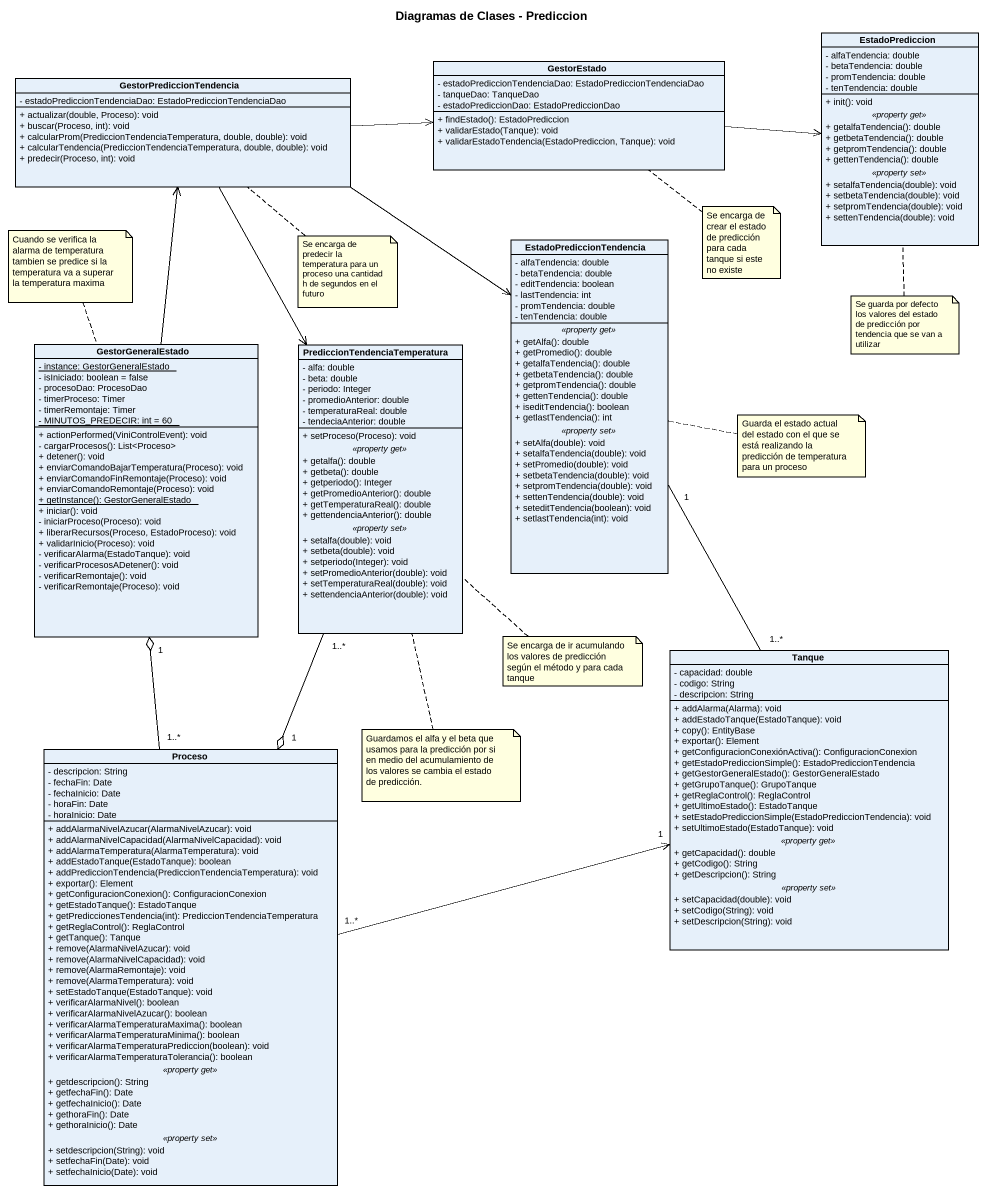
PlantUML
@startuml
title Diagramas de Clases - Prediccion
hide circle
hide empty members
skinparam classAttributeIconSize 0
class GestorEstado {
  - estadoPrediccionTendenciaDao: EstadoPrediccionTendenciaDao
  - tanqueDao: TanqueDao
  - estadoPrediccionDao: EstadoPrediccionDao
  + findEstado(): EstadoPrediccion
  + validarEstado(Tanque): void
  + validarEstadoTendencia(EstadoPrediccion, Tanque): void
}
class EstadoPrediccion {
  - alfaTendencia: double
  - betaTendencia: double
  - promTendencia: double
  - tenTendencia: double
  --
  + init(): void
  .. <<property get>> ..
  + getalfaTendencia(): double
  + getbetaTendencia(): double
  + getpromTendencia(): double
  + gettenTendencia(): double
  .. <<property set>> ..
  + setalfaTendencia(double): void
  + setbetaTendencia(double): void
  + setpromTendencia(double): void
  + settenTendencia(double): void
}
class GestorPrediccionTendencia {
  - estadoPrediccionTendenciaDao: EstadoPrediccionTendenciaDao
  + actualizar(double, Proceso): void
  + buscar(Proceso, int): void
  + calcularProm(PrediccionTendenciaTemperatura, double, double): void
  + calcularTendencia(PrediccionTendenciaTemperatura, double, double): void
  + predecir(Proceso, int): void
}
class EstadoPrediccionTendencia {
  - alfaTendencia: double
  - betaTendencia: double
  - editTendencia: boolean
  - lastTendencia: int
  - promTendencia: double
  - tenTendencia: double
  .. <<property get>> ..
  + getAlfa(): double
  + getPromedio(): double
  + getalfaTendencia(): double
  + getbetaTendencia(): double
  + getpromTendencia(): double
  + gettenTendencia(): double
  + iseditTendencia(): boolean
  + getlastTendencia(): int
  .. <<property set>> ..
  + setAlfa(double): void
  + setalfaTendencia(double): void
  + setPromedio(double): void
  + setbetaTendencia(double): void
  + setpromTendencia(double): void
  + settenTendencia(double): void
  + seteditTendencia(boolean): void
  + setlastTendencia(int): void
}
class GestorGeneralEstado {
  {static} - instance: GestorGeneralEstado
  - isIniciado: boolean = false
  - procesoDao: ProcesoDao
  - timerProceso: Timer
  - timerRemontaje: Timer
  {static} - MINUTOS_PREDECIR: int = 60
  + actionPerformed(ViniControlEvent): void
  - cargarProcesos(): List<Proceso>
  + detener(): void
  + enviarComandoBajarTemperatura(Proceso): void
  + enviarComandoFinRemontaje(Proceso): void
  + enviarComandoRemontaje(Proceso): void
  {static} + getInstance(): GestorGeneralEstado
  + iniciar(): void
  - iniciarProceso(Proceso): void
  + liberarRecursos(Proceso, EstadoProceso): void
  + validarInicio(Proceso): void
  - verificarAlarma(EstadoTanque): void
  - verificarProcesosADetener(): void
  - verificarRemontaje(): void
  - verificarRemontaje(Proceso): void
}
class "PrediccionTendenciaTemperatura" as PrediccionTendenciaTemperatu {
  - alfa: double
  - beta: double
  - periodo: Integer
  - promedioAnterior: double
  - temperaturaReal: double
  - tendeciaAnterior: double
  --
  + setProceso(Proceso): void
  .. <<property get>> ..
  + getalfa(): double
  + getbeta(): double
  + getperiodo(): Integer
  + getPromedioAnterior(): double
  + getTemperaturaReal(): double
  + gettendenciaAnterior(): double
  .. <<property set>> ..
  + setalfa(double): void
  + setbeta(double): void
  + setperiodo(Integer): void
  + setPromedioAnterior(double): void
  + setTemperaturaReal(double): void
  + settendenciaAnterior(double): void
}
class Tanque {
  - capacidad: double
  - codigo: String
  - descripcion: String
  --
  + addAlarma(Alarma): void
  + addEstadoTanque(EstadoTanque): void
  + copy(): EntityBase
  + exportar(): Element
  + getConfiguracionConexiónActiva(): ConfiguracionConexion
  + getEstadoPrediccionSimple(): EstadoPrediccionTendencia
  + getGestorGeneralEstado(): GestorGeneralEstado
  + getGrupoTanque(): GrupoTanque
  + getReglaControl(): ReglaControl
  + getUltimoEstado(): EstadoTanque
  + setEstadoPrediccionSimple(EstadoPrediccionTendencia): void
  + setUltimoEstado(EstadoTanque): void
  .. <<property get>> ..
  + getCapacidad(): double
  + getCodigo(): String
  + getDescripcion(): String
  .. <<property set>> ..
  + setCapacidad(double): void
  + setCodigo(String): void
  + setDescripcion(String): void
}
class Proceso {
  - descripcion: String
  - fechaFin: Date
  - fechaInicio: Date
  - horaFin: Date
  - horaInicio: Date
  --
  + addAlarmaNivelAzucar(AlarmaNivelAzucar): void
  + addAlarmaNivelCapacidad(AlarmaNivelCapacidad): void
  + addAlarmaTemperatura(AlarmaTemperatura): void
  + addEstadoTanque(EstadoTanque): boolean
  + addPrediccionTendencia(PrediccionTendenciaTemperatura): void
  + exportar(): Element
  + getConfiguracionConexion(): ConfiguracionConexion
  + getEstadoTanque(): EstadoTanque
  + getPrediccionesTendencia(int): PrediccionTendenciaTemperatura
  + getReglaControl(): ReglaControl
  + getTanque(): Tanque
  + remove(AlarmaNivelAzucar): void
  + remove(AlarmaNivelCapacidad): void
  + remove(AlarmaRemontaje): void
  + remove(AlarmaTemperatura): void
  + setEstadoTanque(EstadoTanque): void
  + verificarAlarmaNivel(): boolean
  + verificarAlarmaNivelAzucar(): boolean
  + verificarAlarmaTemperaturaMaxima(): boolean
  + verificarAlarmaTemperaturaMinima(): boolean
  + verificarAlarmaTemperaturaPrediccion(boolean): void
  + verificarAlarmaTemperaturaTolerancia(): boolean
  .. <<property get>> ..
  + getdescripcion(): String
  + getfechaFin(): Date
  + getfechaInicio(): Date
  + gethoraFin(): Date
  + gethoraInicio(): Date
  .. <<property set>> ..
  + setdescripcion(String): void
  + setfechaFin(Date): void
  + setfechaInicio(Date): void
}
GestorEstado -right-> EstadoPrediccion
GestorPrediccionTendencia -right-> GestorEstado
GestorPrediccionTendencia --> EstadoPrediccionTendencia
GestorPrediccionTendencia --> PrediccionTendenciaTemperatu
EstadoPrediccionTendencia "1" -- "1..*" Tanque
GestorGeneralEstado -up-> GestorPrediccionTendencia
Proceso "1..*" -up-o "1" GestorGeneralEstado
Proceso "1" o-up- "1..*" PrediccionTendenciaTemperatu
Proceso "1..*" -right-> "1" Tanque
note bottom of GestorEstado : Se encarga de crear el estado de predicción para cada tanque si este no existe
note top of GestorGeneralEstado : Cuando se verifica la alarma de temperatura tambien se predice si la temperatura va a superar la temperatura maxima
note bottom of GestorPrediccionTendencia : Se encarga de predecir la temperatura para un proceso una cantidad h de segundos en el futuro
note bottom of EstadoPrediccion : Se guarda por defecto los valores del estado de predicción por tendencia que se van a utilizar
note right of EstadoPrediccionTendencia : Guarda el estado actual del estado con el que se está realizando la predicción de temperatura para un proceso
note bottom of PrediccionTendenciaTemperatu : Se encarga de ir acumulando los valores de predicción según el método y para cada tanque
note bottom of PrediccionTendenciaTemperatu : Guardamos el alfa y el beta que usamos para la predicción por si en medio del acumulamiento de los valores se cambia el estado de predicción.
@enduml
